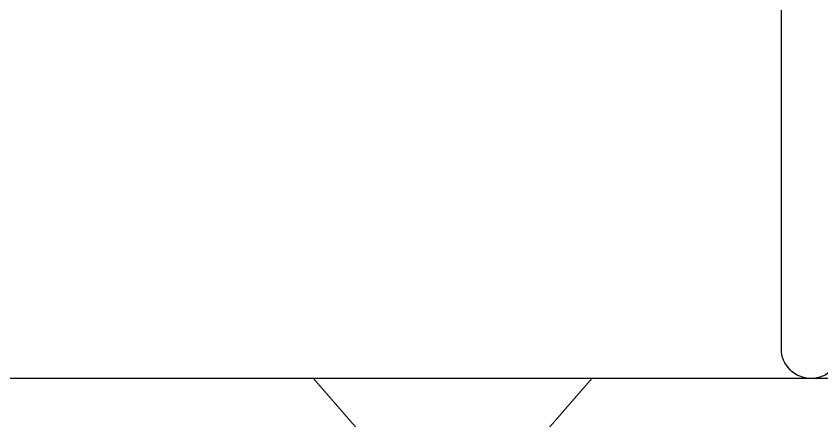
# Model space of a CAD drawing. Extents: x -26 to 91, y -47 to 75.
# Drawn here: x 52.063 to 52.822, y 69.212 to 69.594 of the extents above; entities that cross this region are included whole.
import ezdxf

# ---------------------------------------------------------------- set-up
doc = ezdxf.new("R2010")
doc.units = 0
doc.header["$MEASUREMENT"] = 0
doc.layers.get('0').update_dxf_attribs({"linetype": 'CONTINUOUS'})
doc.layers.add('Ballons', color=7, linetype='CONTINUOUS')
doc.layers.add('FRAME', color=1, linetype='CONTINUOUS')

# ---------------------------------------------------------------- blocks, each defined once
blk = doc.blocks.new('3806 MULLION')
blk.add_lwpolyline([(-4.5, -0.5355), (-4.5, 0), (-4.5, 0.5355, -0.414214), (-4.49, 0.5455), (-4.36, 0.5455, -0.668179), (-4.34586, 0.51136), (-4.41592, 0.4413, 0.457629), (-4.4125, 0.3945, -0.237131), (-4.4, 0.36963), (-4.4, 0.0725, 0.414214), (-4.39, 0.0625), (-4.04548, 0.0625, -0.500407), (-4.01573, 0.02278, 2.386509), (-3.91395, 0.07735, -0.326072), (-3.93997, 0.11308, -0.502305), (-3.89168, 0.14896, -0.227368), (-3.79284, 0.05714, 0.308174), (-3.764, 0.0375), (-3.762, 0.0375, 0.414214), (-3.731, 0.0685), (-3.731, 0.1125, -0.414214), (-3.625, 0.2185), (-1.674, 0.2185)], format="xyb")
blk = doc.blocks.new('3801 1 INCH GLASS STOP')
blk.add_lwpolyline([(0.04913, -0.60296), (1.52013, -0.60296, 0.414214), (1.55113, -0.57196), (1.55113, 0.29904, -0.414214), (1.57913, 0.32704, -0.414214), (1.60713, 0.29904), (1.60713, -0.57196, 0.414214), (1.63813, -0.60296), (3.02713, -0.60296, 0.414214)], format="xyb")
blk = doc.blocks.new('no 6 500')
at = {"color": 7, "linetype": 'Continuous', "lineweight": 15}
for p, q in [((56.45405, 21.48189), (56.39605, 21.53231)), ((56.39605, 21.53231), (56.39605, 21.27031)), ((56.39605, 21.27031), (56.45405, 21.32073))]:
    blk.add_line(p, q, dxfattribs=at)

msp = doc.modelspace()

# ---------------------------------------------------------------- block references
at = {"layer": 'Ballons', "xscale": -1, "rotation": 90}
msp.add_blockref('no 6 500', (73.87562, 125.64841), dxfattribs=at)
at = {"layer": 'FRAME', "xscale": -1}
msp.add_blockref('3806 MULLION', (49.90079, 69.03386), dxfattribs=at)
at = {"layer": 'FRAME', "rotation": 180}
msp.add_blockref('3801 1 INCH GLASS STOP', (54.39079, 69.57936), dxfattribs=at)

doc.saveas('drawing.dxf')
